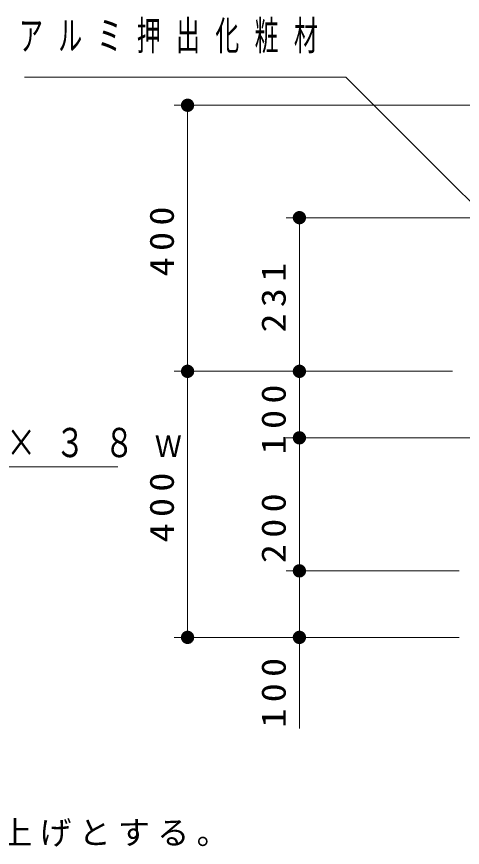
# Model space of a CAD drawing. Units: millimetres on the paper, with parts at other scales. Extents: x -365 to 2, y -26 to 257.
# Drawn here: x -228.3 to -194.8, y 55.3 to 117.8 of the extents above; entities that cross this region are included whole.
import ezdxf

# ---------------------------------------------------------------- set-up
doc = ezdxf.new("R2010")
doc.units = ezdxf.units.MM
doc.layers.add('CLASS1', color=7, linetype='Continuous', lineweight=25)
doc.styles.add('ＭＳ ゴシック', font='')
doc.styles.get('ＭＳ ゴシック').set_extended_font_data('MS Gothic')

# ---------------------------------------------------------------- blocks, each defined once
blk = doc.blocks.new('filled_dot')
at = {"color": 0, "linetype": 'Continuous', "lineweight": -2, "const_width": 1.25}
blk.add_lwpolyline([(-0.625, 0, 1), (0.625, 0, 1)], format="xyb", close=True, dxfattribs=at)

msp = doc.modelspace()

# ---------------------------------------------------------------- linework, layer by layer
at = {"layer": 'CLASS1', "lineweight": 13}
for p, q in [((-193.501, 111.099), (-216.408, 111.099)), ((-215.408, 91.099), (-215.408, 111.099)), ((-186.751, 102.649), (-208.001, 102.649)), ((-207.001, 91.099), (-207.001, 102.649)), ((-195.501, 91.099), (-216.408, 91.099)), ((-215.408, 71.099), (-215.408, 91.099)), ((-195.501, 91.099), (-208.001, 91.099)), ((-195.501, 91.099), (-208.001, 91.099)), ((-207.001, 86.099), (-207.001, 91.099)), ((-192.501, 86.099), (-208.001, 86.099)), ((-207.001, 76.099), (-207.001, 86.099)), ((-195.001, 76.099), (-208.001, 76.099)), ((-207.001, 64.256), (-207.001, 76.099)), ((-195.001, 71.099), (-216.408, 71.099))]:
    msp.add_line(p, q, dxfattribs=at)
for points in [[(-258.288, 113.154), (-250.661, 83.929), (-220.661, 83.929)], [(-185.751, 95.465), (-203.515, 113.221), (-227.661, 113.221)]]:
    msp.add_lwpolyline(points, dxfattribs=at)

# ---------------------------------------------------------------- block references
at = {"layer": 'CLASS1', "lineweight": 13, "xscale": 0.4, "yscale": 0.4}
for p, rotation in [((-215.408, 111.099), 270), ((-207.001, 102.649), 270), ((-215.408, 91.099), 270), ((-207.001, 91.099), 90), ((-207.001, 91.099), 270), ((-207.001, 86.099), 90), ((-207.001, 86.099), 270), ((-207.001, 76.099), 270), ((-207.001, 76.099), 90), ((-215.408, 71.099), 90), ((-207.001, 71.099), 90)]:
    msp.add_blockref('filled_dot', p, dxfattribs=dict(at, rotation=rotation))

# ---------------------------------------------------------------- texts
at = {"layer": 'CLASS1', "style": 'ＭＳ ゴシック'}
for s, insert, char_height, attachment_point in [('\\T1.64;\\W0.6;アルミ押出化粧材', (-228.077, 116.221), 2.199, 4), ('\\T1.64;\\W0.75;ＰＬ－４．５×３８ｗ', (-251.175, 85.729), 2.199, 4), ('\\T1.23;木材は、ヒノキ（一等材）とし、カンナ・ペーパーがけの上、木材保護着色塗料（メイプル）塗装仕上げとする。', (-362.369, 55.313), 1.76, 7)]:
    msp.add_mtext(s, dxfattribs=dict(at, insert=insert, char_height=char_height, attachment_point=attachment_point))
at = {"layer": 'CLASS1', "char_height": 1.833, "attachment_point": 8, "rotation": 90, "style": 'ＭＳ ゴシック'}
for s, insert in [('\\T1.33;\\W1.15;400', (-216.408, 101.099)), ('\\T1.33;\\W1.15;231', (-208.001, 96.874)), ('\\T1.33;\\W1.15;100', (-208.001, 87.718)), ('\\T1.33;\\W1.15;400', (-216.408, 81.099)), ('\\T1.33;\\W1.15;200', (-208.001, 79.539)), ('\\T1.33;\\W1.15;100', (-208.001, 67.172))]:
    msp.add_mtext(s, dxfattribs=dict(at, insert=insert))

doc.saveas('drawing.dxf')
